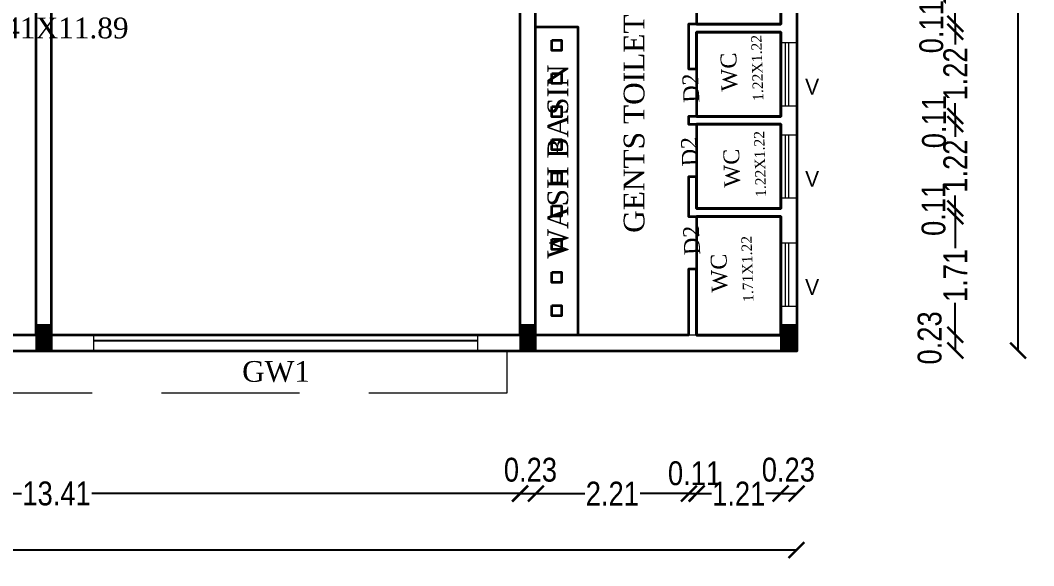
# Model space of a CAD drawing. Header units: metres. Extents: x 43 to 977, y 102 to 459.
# Drawn here: x 819.85 to 834.51, y 136.76 to 144.65 of the extents above; entities that cross this region are included whole.
import ezdxf

# ---------------------------------------------------------------- set-up
doc = ezdxf.new("R2010")
doc.units = ezdxf.units.M
doc.header["$MEASUREMENT"] = 0
doc.header["$PDMODE"] = 3
doc.linetypes.add('HIDDEN', pattern=[0.375, 0.25, -0.125])
doc.layers.get('0').update_dxf_attribs({"lineweight": 0})
doc.layers.get('Defpoints').update_dxf_attribs({"lineweight": 0})
for name, color, linetype, lineweight in [('BLK_1_FLR_3_BLT_UP_AREA', 4, 'Continuous', 35), ('BLK_1_FLR_3_CARPET_AREA', 10, 'Continuous', 35), ('BLK_1_FLR_3_WASH', 4, 'Continuous', 35), ('BLK_1_FLR_3_WATER_CLOSET', 4, 'Continuous', 35), ('Column', 1, 'Continuous', 0), ('DOOR', 1, 'Continuous', 0), ('ELEV', 2, 'Continuous', 0), ('fence', 15, 'Continuous', 0), ('hatch', 7, 'Continuous', 0), ('TEXT', 130, 'Continuous', 0), ('WALL', 7, 'Continuous', 0), ('WIN', 13, 'Continuous', 0)]:
    doc.layers.add(name, color=color, linetype=linetype, lineweight=lineweight)
doc.styles.add('ARIAL NARROW', font='')
doc.styles.add('style2', font='romantic.ttf')
doc.styles.add('visa', font='swissc.ttf')
doc.styles.get('ARIAL NARROW').set_extended_font_data('Lydian BT')
doc.dimstyles.new('o3', dxfattribs={"dimscale": 0.23, "dimtxt": 0.9, "dimasz": 1, "dimexe": 5, "dimexo": 9, "dimgap": 0.23, "dimtad": 0, "dimzin": 3, "dimdsep": 46, "dimtxsty": 'visa', "dimblk": 'ARCHTICK', "dimcen": 0.09, "dimse1": 1, "dimse2": 1, "dimclrd": 7, "dimclre": 256, "dimclrt": 7, "dimadec": 0, "dimazin": 0, "dimtfac": 0.23, "dimtofl": 0, "dimtmove": 2, "dimatfit": 1, "dimldrblk": 'ARCHTICK', "dimfxl": 0, "dimtolj": 1, "dimtzin": 0, "dimarcsym": 0})

# ---------------------------------------------------------------- blocks, each defined once
blk = doc.blocks.new('_ArchTick')
at = {"color": 0, "const_width": 0.15}
blk.add_lwpolyline([(-0.5, -0.5), (0.5, 0.5)], dxfattribs=at)
blk = doc.blocks.new('*D63')
at = {"layer": 'Defpoints', "color": 0, "lineweight": 30}
for p in [(813.666, 140.748), (827.079, 140.748), (827.079, 137.802)]:
    blk.add_point(p, dxfattribs=at)
at = {"layer": 'WALL', "color": 7, "lineweight": -2}
for p, q in [((813.666, 137.802), (819.864, 137.802)), ((827.079, 137.802), (820.881, 137.802))]:
    blk.add_line(p, q, dxfattribs=at)
at = {"layer": 'WALL', "color": 7, "lineweight": -2, "xscale": 0.23, "yscale": 0.23, "zscale": 0.23, "rotation": 180}
blk.add_blockref('_ArchTick', (813.666, 137.802), dxfattribs=at)
at = {"layer": 'WALL', "color": 7, "lineweight": -2, "xscale": 0.23, "yscale": 0.23, "zscale": 0.23}
blk.add_blockref('_ArchTick', (827.079, 137.802), dxfattribs=at)
at = {"layer": 'WALL', "color": 7, "insert": (820.372, 137.802), "char_height": 0.345, "attachment_point": 5, "style": 'visa'}
blk.add_mtext('\\A1;13.41', dxfattribs=at)
blk = doc.blocks.new('*D64')
at = {"layer": 'Defpoints', "color": 0, "lineweight": 30}
for p in [(827.079, 140.748), (827.308, 140.748), (827.308, 137.802)]:
    blk.add_point(p, dxfattribs=at)
at = {"layer": 'WALL', "color": 7, "lineweight": -2}
blk.add_line((827.079, 137.802), (827.308, 137.802), dxfattribs=at)
at = {"layer": 'WALL', "color": 7, "lineweight": -2, "xscale": 0.23, "yscale": 0.23, "zscale": 0.23, "rotation": 180}
blk.add_blockref('_ArchTick', (827.079, 137.802), dxfattribs=at)
at = {"layer": 'WALL', "color": 7, "lineweight": -2, "xscale": 0.23, "yscale": 0.23, "zscale": 0.23}
blk.add_blockref('_ArchTick', (827.308, 137.802), dxfattribs=at)
at = {"layer": 'WALL', "color": 7, "insert": (827.229, 138.145), "char_height": 0.345, "attachment_point": 5, "style": 'visa'}
blk.add_mtext('\\A1;0.23', dxfattribs=at)
blk = doc.blocks.new('*D65')
at = {"layer": 'Defpoints', "color": 0, "lineweight": 30}
for p in [(827.308, 140.748), (829.521, 140.436), (829.521, 137.802)]:
    blk.add_point(p, dxfattribs=at)
at = {"layer": 'WALL', "color": 7, "lineweight": -2}
for p, q in [((827.308, 137.802), (828.014, 137.802)), ((829.521, 137.802), (828.815, 137.802))]:
    blk.add_line(p, q, dxfattribs=at)
at = {"layer": 'WALL', "color": 7, "lineweight": -2, "xscale": 0.23, "yscale": 0.23, "zscale": 0.23, "rotation": 180}
blk.add_blockref('_ArchTick', (827.308, 137.802), dxfattribs=at)
at = {"layer": 'WALL', "color": 7, "lineweight": -2, "xscale": 0.23, "yscale": 0.23, "zscale": 0.23}
blk.add_blockref('_ArchTick', (829.521, 137.802), dxfattribs=at)
at = {"layer": 'WALL', "color": 7, "insert": (828.414, 137.802), "char_height": 0.345, "attachment_point": 5, "style": 'visa'}
blk.add_mtext('\\A1;2.21', dxfattribs=at)
blk = doc.blocks.new('*D66')
at = {"layer": 'Defpoints', "color": 0, "lineweight": 30}
for p in [(829.521, 140.436), (829.635, 140.436), (829.635, 137.802)]:
    blk.add_point(p, dxfattribs=at)
at = {"layer": 'WALL', "color": 7, "lineweight": -2}
blk.add_line((829.521, 137.802), (829.635, 137.802), dxfattribs=at)
at = {"layer": 'WALL', "color": 7, "lineweight": -2, "xscale": 0.23, "yscale": 0.23, "zscale": 0.23, "rotation": 180}
blk.add_blockref('_ArchTick', (829.521, 137.802), dxfattribs=at)
at = {"layer": 'WALL', "color": 7, "lineweight": -2, "xscale": 0.23, "yscale": 0.23, "zscale": 0.23}
blk.add_blockref('_ArchTick', (829.635, 137.802), dxfattribs=at)
at = {"layer": 'WALL', "color": 7, "insert": (829.603, 138.094), "char_height": 0.345, "attachment_point": 5, "style": 'visa'}
blk.add_mtext('\\A1;0.11', dxfattribs=at)
blk = doc.blocks.new('*D67')
at = {"layer": 'Defpoints', "color": 0, "lineweight": 30}
for p in [(829.635, 140.436), (830.85, 140.436), (830.85, 137.802)]:
    blk.add_point(p, dxfattribs=at)
at = {"layer": 'WALL', "color": 7, "lineweight": -2}
for p, q in [((829.635, 137.802), (829.849, 137.802)), ((830.85, 137.802), (830.637, 137.802))]:
    blk.add_line(p, q, dxfattribs=at)
at = {"layer": 'WALL', "color": 7, "lineweight": -2, "xscale": 0.23, "yscale": 0.23, "zscale": 0.23, "rotation": 180}
blk.add_blockref('_ArchTick', (829.635, 137.802), dxfattribs=at)
at = {"layer": 'WALL', "color": 7, "lineweight": -2, "xscale": 0.23, "yscale": 0.23, "zscale": 0.23}
blk.add_blockref('_ArchTick', (830.85, 137.802), dxfattribs=at)
at = {"layer": 'WALL', "color": 7, "insert": (830.243, 137.802), "char_height": 0.345, "attachment_point": 5, "style": 'visa'}
blk.add_mtext('\\A1;1.21', dxfattribs=at)
blk = doc.blocks.new('*D68')
at = {"layer": 'Defpoints', "color": 0, "lineweight": 30}
for p in [(830.85, 140.436), (831.079, 140.436), (831.079, 137.802)]:
    blk.add_point(p, dxfattribs=at)
at = {"layer": 'WALL', "color": 7, "lineweight": -2}
blk.add_line((830.85, 137.802), (831.079, 137.802), dxfattribs=at)
at = {"layer": 'WALL', "color": 7, "lineweight": -2, "xscale": 0.23, "yscale": 0.23, "zscale": 0.23, "rotation": 180}
blk.add_blockref('_ArchTick', (830.85, 137.802), dxfattribs=at)
at = {"layer": 'WALL', "color": 7, "lineweight": -2, "xscale": 0.23, "yscale": 0.23, "zscale": 0.23}
blk.add_blockref('_ArchTick', (831.079, 137.802), dxfattribs=at)
at = {"layer": 'WALL', "color": 7, "insert": (830.961, 138.146), "char_height": 0.345, "attachment_point": 5, "style": 'visa'}
blk.add_mtext('\\A1;0.23', dxfattribs=at)
blk = doc.blocks.new('*D69')
at = {"layer": 'Defpoints', "color": 0, "lineweight": 30}
for p in [(760.209, 140.534), (831.079, 140.301), (831.079, 136.985)]:
    blk.add_point(p, dxfattribs=at)
at = {"layer": 'WALL', "color": 7, "lineweight": -2}
for p, q in [((760.209, 136.985), (795.098, 136.985)), ((831.079, 136.985), (796.191, 136.985))]:
    blk.add_line(p, q, dxfattribs=at)
at = {"layer": 'WALL', "color": 7, "lineweight": -2, "xscale": 0.23, "yscale": 0.23, "zscale": 0.23, "rotation": 180}
blk.add_blockref('_ArchTick', (760.209, 136.985), dxfattribs=at)
at = {"layer": 'WALL', "color": 7, "lineweight": -2, "xscale": 0.23, "yscale": 0.23, "zscale": 0.23}
blk.add_blockref('_ArchTick', (831.079, 136.985), dxfattribs=at)
at = {"layer": 'WALL', "color": 7, "insert": (795.644, 136.985), "char_height": 0.345, "attachment_point": 5, "style": 'visa'}
blk.add_mtext('\\A1;70.87', dxfattribs=at)
blk = doc.blocks.new('*D126')
at = {"layer": 'Defpoints', "color": 0, "lineweight": 30}
for p in [(830.676, 145.813), (830.676, 144.594), (833.376, 144.594)]:
    blk.add_point(p, dxfattribs=at)
at = {"layer": 'WALL', "color": 7, "lineweight": -2}
for p, q in [((833.376, 145.813), (833.376, 145.628)), ((833.376, 144.594), (833.376, 144.779))]:
    blk.add_line(p, q, dxfattribs=at)
at = {"layer": 'WALL', "color": 7, "lineweight": -2, "xscale": 0.23, "yscale": 0.23, "zscale": 0.23}
for p, rotation in [((833.376, 145.813), 90), ((833.376, 144.594), 270)]:
    blk.add_blockref('_ArchTick', p, dxfattribs=dict(at, rotation=rotation))
at = {"layer": 'WALL', "color": 7, "insert": (833.376, 145.203), "char_height": 0.345, "attachment_point": 5, "rotation": 90, "style": 'visa'}
blk.add_mtext('\\A1;1.22', dxfattribs=at)
blk = doc.blocks.new('*D127')
at = {"layer": 'Defpoints', "color": 0, "lineweight": 30}
for p in [(830.676, 144.594), (830.676, 144.48), (833.376, 144.48)]:
    blk.add_point(p, dxfattribs=at)
at = {"layer": 'WALL', "color": 7, "lineweight": -2}
blk.add_line((833.376, 144.594), (833.376, 144.48), dxfattribs=at)
at = {"layer": 'WALL', "color": 7, "lineweight": -2, "xscale": 0.23, "yscale": 0.23, "zscale": 0.23}
for p, rotation in [((833.376, 144.594), 90), ((833.376, 144.48), 270)]:
    blk.add_blockref('_ArchTick', p, dxfattribs=dict(at, rotation=rotation))
at = {"layer": 'WALL', "color": 7, "insert": (833.031, 144.553), "char_height": 0.345, "attachment_point": 5, "rotation": 90, "style": 'visa'}
blk.add_mtext('\\A1;0.11', dxfattribs=at)
blk = doc.blocks.new('*D128')
at = {"layer": 'Defpoints', "color": 0, "lineweight": 30}
for p in [(830.676, 144.48), (830.676, 143.261), (833.376, 143.261)]:
    blk.add_point(p, dxfattribs=at)
at = {"layer": 'WALL', "color": 7, "lineweight": -2}
for p, q in [((833.376, 144.48), (833.376, 144.295)), ((833.376, 143.261), (833.376, 143.446))]:
    blk.add_line(p, q, dxfattribs=at)
at = {"layer": 'WALL', "color": 7, "lineweight": -2, "xscale": 0.23, "yscale": 0.23, "zscale": 0.23}
for p, rotation in [((833.376, 144.48), 90), ((833.376, 143.261), 270)]:
    blk.add_blockref('_ArchTick', p, dxfattribs=dict(at, rotation=rotation))
at = {"layer": 'WALL', "color": 7, "insert": (833.376, 143.87), "char_height": 0.345, "attachment_point": 5, "rotation": 90, "style": 'visa'}
blk.add_mtext('\\A1;1.22', dxfattribs=at)
blk = doc.blocks.new('*D129')
at = {"layer": 'Defpoints', "color": 0, "lineweight": 30}
for p in [(830.676, 143.261), (830.676, 143.146), (833.376, 143.146)]:
    blk.add_point(p, dxfattribs=at)
at = {"layer": 'WALL', "color": 7, "lineweight": -2}
blk.add_line((833.376, 143.261), (833.376, 143.146), dxfattribs=at)
at = {"layer": 'WALL', "color": 7, "lineweight": -2, "xscale": 0.23, "yscale": 0.23, "zscale": 0.23}
for p, rotation in [((833.376, 143.261), 90), ((833.376, 143.146), 270)]:
    blk.add_blockref('_ArchTick', p, dxfattribs=dict(at, rotation=rotation))
at = {"layer": 'WALL', "color": 7, "insert": (833.07, 143.18), "char_height": 0.345, "attachment_point": 5, "rotation": 90, "style": 'visa'}
blk.add_mtext('\\A1;0.11', dxfattribs=at)
blk = doc.blocks.new('*D130')
at = {"layer": 'Defpoints', "color": 0, "lineweight": 30}
for p in [(830.676, 143.146), (830.676, 141.927), (833.376, 141.927)]:
    blk.add_point(p, dxfattribs=at)
at = {"layer": 'WALL', "color": 7, "lineweight": -2}
for p, q in [((833.376, 143.146), (833.376, 142.961)), ((833.376, 141.927), (833.376, 142.112))]:
    blk.add_line(p, q, dxfattribs=at)
at = {"layer": 'WALL', "color": 7, "lineweight": -2, "xscale": 0.23, "yscale": 0.23, "zscale": 0.23}
for p, rotation in [((833.376, 143.146), 90), ((833.376, 141.927), 270)]:
    blk.add_blockref('_ArchTick', p, dxfattribs=dict(at, rotation=rotation))
at = {"layer": 'WALL', "color": 7, "insert": (833.376, 142.537), "char_height": 0.345, "attachment_point": 5, "rotation": 90, "style": 'visa'}
blk.add_mtext('\\A1;1.22', dxfattribs=at)
blk = doc.blocks.new('*D131')
at = {"layer": 'Defpoints', "color": 0, "lineweight": 30}
for p in [(830.676, 141.927), (830.676, 141.813), (833.376, 141.813)]:
    blk.add_point(p, dxfattribs=at)
at = {"layer": 'WALL', "color": 7, "lineweight": -2}
blk.add_line((833.376, 141.927), (833.376, 141.813), dxfattribs=at)
at = {"layer": 'WALL', "color": 7, "lineweight": -2, "xscale": 0.23, "yscale": 0.23, "zscale": 0.23}
for p, rotation in [((833.376, 141.927), 90), ((833.376, 141.813), 270)]:
    blk.add_blockref('_ArchTick', p, dxfattribs=dict(at, rotation=rotation))
at = {"layer": 'WALL', "color": 7, "insert": (833.063, 141.912), "char_height": 0.345, "attachment_point": 5, "rotation": 90, "style": 'visa'}
blk.add_mtext('\\A1;0.11', dxfattribs=at)
blk = doc.blocks.new('*D132')
at = {"layer": 'Defpoints', "color": 0, "lineweight": 30}
for p in [(830.676, 141.813), (830.676, 140.099), (833.376, 140.099)]:
    blk.add_point(p, dxfattribs=at)
at = {"layer": 'WALL', "color": 7, "lineweight": -2}
for p, q in [((833.376, 141.813), (833.376, 141.35)), ((833.376, 140.099), (833.376, 140.562))]:
    blk.add_line(p, q, dxfattribs=at)
at = {"layer": 'WALL', "color": 7, "lineweight": -2, "xscale": 0.23, "yscale": 0.23, "zscale": 0.23}
for p, rotation in [((833.376, 141.813), 90), ((833.376, 140.099), 270)]:
    blk.add_blockref('_ArchTick', p, dxfattribs=dict(at, rotation=rotation))
at = {"layer": 'WALL', "color": 7, "insert": (833.376, 140.956), "char_height": 0.345, "attachment_point": 5, "rotation": 90, "style": 'visa'}
blk.add_mtext('\\A1;1.71', dxfattribs=at)
blk = doc.blocks.new('*D133')
at = {"layer": 'Defpoints', "color": 0, "lineweight": 30}
for p in [(830.676, 140.099), (830.676, 139.87), (833.376, 139.87)]:
    blk.add_point(p, dxfattribs=at)
at = {"layer": 'WALL', "color": 7, "lineweight": -2}
blk.add_line((833.376, 140.099), (833.376, 139.87), dxfattribs=at)
at = {"layer": 'WALL', "color": 7, "lineweight": -2, "xscale": 0.23, "yscale": 0.23, "zscale": 0.23}
for p, rotation in [((833.376, 140.099), 90), ((833.376, 139.87), 270)]:
    blk.add_blockref('_ArchTick', p, dxfattribs=dict(at, rotation=rotation))
at = {"layer": 'WALL', "color": 7, "insert": (833.007, 140.053), "char_height": 0.345, "attachment_point": 5, "rotation": 90, "style": 'visa'}
blk.add_mtext('\\A1;0.23', dxfattribs=at)
blk = doc.blocks.new('*D134')
at = {"layer": 'Defpoints', "color": 0, "lineweight": 30}
for p in [(830.852, 178.189), (830.676, 139.87), (834.285, 139.87)]:
    blk.add_point(p, dxfattribs=at)
at = {"layer": 'WALL', "color": 7, "lineweight": -2}
for p, q in [((834.285, 178.189), (834.285, 159.576)), ((834.285, 139.87), (834.285, 158.483))]:
    blk.add_line(p, q, dxfattribs=at)
at = {"layer": 'WALL', "color": 7, "lineweight": -2, "xscale": 0.23, "yscale": 0.23, "zscale": 0.23}
for p, rotation in [((834.285, 178.189), 90), ((834.285, 139.87), 270)]:
    blk.add_blockref('_ArchTick', p, dxfattribs=dict(at, rotation=rotation))
at = {"layer": 'WALL', "color": 7, "insert": (834.285, 159.03), "char_height": 0.345, "attachment_point": 5, "rotation": 90, "style": 'visa'}
blk.add_mtext('\\A1;38.32', dxfattribs=at)

msp = doc.modelspace()

# ---------------------------------------------------------------- hatches: boundary and pattern name
at = {"layer": 'hatch'}
h = msp.add_hatch(dxfattribs=at)
h.set_pattern_fill('ANSI31', color=256, scale=0.025396, style=0)
h.set_pattern_definition([(45, (-4619.0218052, 1805.6072747), (-0.0022447263868, 0.0022447263868), [])])
h.paths.add_polyline_path([(820.30421, 140.24657), (820.07564, 140.24657), (820.07564, 139.86563), (820.30421, 139.86563)])
h = msp.add_hatch(dxfattribs=at)
h.set_pattern_fill('ANSI31', color=256, scale=0.025396, style=0)
h.set_pattern_definition([(45, (-4612.0184667, 1805.6072747), (-0.0022447263868, 0.0022447263868), [])])
h.paths.add_polyline_path([(827.30755, 140.24657), (827.07898, 140.24657), (827.07898, 139.86563), (827.30755, 139.86563)])
h = msp.add_hatch(dxfattribs=at)
h.set_pattern_fill('ANSI31', color=256, scale=0.025396, style=0)
h.set_pattern_definition([(45, (-4608.247134, 1805.6072747), (-0.0022447263868, 0.0022447263868), [])])
h.paths.add_polyline_path([(831.07888, 140.24657), (830.85032, 140.24657), (830.85032, 139.86563), (831.07888, 139.86563)])

# ---------------------------------------------------------------- linework, layer by layer
at = {"layer": 'BLK_1_FLR_3_BLT_UP_AREA', "color": 26, "lineweight": 35}
msp.add_lwpolyline([(827.72315, 192.00623), (828.04232, 191.04238), (828.34945, 190.07463), (828.64451, 189.10312), (828.92743, 188.12802), (829.19819, 187.14946), (829.45673, 186.16761), (829.70302, 185.18261), (829.93701, 184.19462), (830.15868, 183.2038), (830.36799, 182.21028), (830.74939, 180.21582), (830.92143, 179.21518), (830.98658, 178.81537), (831.08098, 178.21247), (831.08261, 139.86355), (760.21154, 139.86355)], dxfattribs=at)
at = {"layer": 'BLK_1_FLR_3_CARPET_AREA', "color": 15, "lineweight": 35, "ltscale": 20}
for points in [[(820.07148, 152.20817), (820.07148, 140.09419), (813.9764, 140.09419)], [(827.07482, 151.9796), (827.07482, 140.09419), (820.30005, 140.09419), (820.30005, 152.20817)], [(830.85032, 145.80833), (830.85032, 144.58932), (829.51702, 144.58932), (829.51702, 143.94171), (829.6313, 143.94171), (829.6313, 144.47503), (830.85032, 144.47503), (830.85032, 143.25602), (829.51702, 143.25602), (829.51702, 143.14173), (830.85032, 143.14173), (830.85032, 141.92272), (829.6313, 141.92272), (829.6313, 142.37985), (829.51702, 142.37985), (829.51702, 141.80843), (830.85032, 141.80843), (830.85032, 140.09419), (829.6313, 140.09419), (829.6313, 141.04655), (829.51702, 141.04655), (829.51702, 140.09419), (827.30339, 140.09419), (827.30339, 152.20817)]]:
    msp.add_lwpolyline(points, dxfattribs=at)
at = {"layer": 'BLK_1_FLR_3_WASH', "color": 55, "lineweight": 35, "ltscale": 20}
msp.add_lwpolyline([(827.30339, 144.55273), (827.9129, 144.55273), (827.9129, 140.09419), (827.30339, 140.09419)], close=True, dxfattribs=at)
at = {"layer": 'BLK_1_FLR_3_WASH', "color": 60, "lineweight": 35}
for points in [[(827.53914, 144.35823), (827.67714, 144.35823), (827.67714, 144.20972), (827.53914, 144.20972)], [(827.53914, 143.87875), (827.67714, 143.87875), (827.67714, 143.73023), (827.53914, 143.73023)], [(827.53914, 143.39926), (827.67714, 143.39926), (827.67714, 143.25074), (827.53914, 143.25074)], [(827.53914, 142.91977), (827.67714, 142.91977), (827.67714, 142.77126), (827.53914, 142.77126)], [(827.53914, 142.44029), (827.67714, 142.44029), (827.67714, 142.29177), (827.53914, 142.29177)], [(827.53914, 141.9608), (827.67714, 141.9608), (827.67714, 141.81228), (827.53914, 141.81228)], [(827.53914, 141.48131), (827.67714, 141.48131), (827.67714, 141.3328), (827.53914, 141.3328)], [(827.53914, 141.00183), (827.67714, 141.00183), (827.67714, 140.85331), (827.53914, 140.85331)], [(827.53914, 140.52234), (827.67714, 140.52234), (827.67714, 140.37382), (827.53914, 140.37382)]]:
    msp.add_lwpolyline(points, close=True, dxfattribs=at)
at = {"layer": 'BLK_1_FLR_3_WATER_CLOSET', "color": 1, "lineweight": 35, "ltscale": 20}
for points in [[(830.85032, 145.80833), (829.6313, 145.80833), (829.6313, 144.58932), (830.85032, 144.58932)], [(830.85032, 144.47503), (829.6313, 144.47503), (829.6313, 143.25602), (830.85032, 143.25602)], [(830.85032, 143.14173), (829.6313, 143.14173), (829.6313, 141.92272), (830.85032, 141.92272)], [(830.85032, 141.80843), (829.6313, 141.80843), (829.6313, 140.09419), (830.85032, 140.09419)]]:
    msp.add_lwpolyline(points, close=True, dxfattribs=at)
at = {"layer": 'Column'}
for points in [[(820.07564, 140.24657), (820.30421, 140.24657), (820.30421, 139.86563), (820.07564, 139.86563)], [(827.07898, 140.24657), (827.30755, 140.24657), (827.30755, 139.86563), (827.07898, 139.86563)], [(830.85032, 140.24657), (831.07888, 140.24657), (831.07888, 139.86563), (830.85032, 139.86563)]]:
    msp.add_lwpolyline(points, close=True, dxfattribs=at)
at = {"layer": 'DOOR', "color": 2, "ltscale": 20}
for p, q in [((831.07888, 144.32028), (830.85032, 144.32028)), ((830.85032, 143.41077), (831.07888, 143.41077)), ((831.07888, 142.98698), (830.85032, 142.98698)), ((830.85032, 142.07747), (831.07888, 142.07747)), ((831.07888, 141.42249), (830.85032, 141.42249)), ((830.85032, 140.51298), (831.07888, 140.51298))]:
    msp.add_line(p, q, dxfattribs=at)
at = {"layer": 'ELEV', "linetype": 'HIDDEN', "ltscale": 10}
for p, q in [((830.85032, 144.32028), (830.85032, 143.41077)), ((830.91381, 144.32028), (830.91381, 143.41077)), ((830.9646, 144.32028), (830.9646, 143.41077)), ((831.07888, 144.32028), (831.07888, 143.41077)), ((830.85032, 142.98698), (830.85032, 142.07747)), ((830.91381, 142.98698), (830.91381, 142.07747)), ((830.9646, 142.98698), (830.9646, 142.07747)), ((831.07888, 142.98698), (831.07888, 142.07747)), ((830.85032, 141.42249), (830.85032, 140.51298)), ((830.91381, 141.42249), (830.91381, 140.51298)), ((830.9646, 141.42249), (830.9646, 140.51298)), ((831.07888, 141.42249), (831.07888, 140.51298))]:
    msp.add_line(p, q, dxfattribs=at)
at = {"layer": 'fence', "linetype": 'HIDDEN', "ltscale": 8}
msp.add_line((826.88851, 139.25612), (760.20944, 139.25612), dxfattribs=at)
at = {"layer": 'WALL'}
for p, q in [((831.07888, 139.87026), (831.07888, 178.21395)), ((827.30755, 139.86563), (827.30755, 152.20817)), ((827.07898, 140.09419), (827.07898, 151.9796)), ((830.85032, 144.58932), (830.85032, 147.25591)), ((827.91706, 144.55273), (827.30755, 144.55273)), ((827.91706, 140.09419), (827.91706, 144.55273)), ((830.85032, 144.58932), (829.52118, 144.58932)), ((829.52118, 144.47503), (829.52118, 144.58932)), ((829.52118, 143.94171), (829.52118, 144.47503)), ((830.85032, 144.47503), (829.63546, 144.47503)), ((829.63546, 143.94171), (829.63546, 144.47503)), ((830.85032, 143.25602), (830.85032, 144.47503)), ((829.63546, 143.94171), (829.52118, 143.94171)), ((830.85032, 143.25602), (829.52118, 143.25602)), ((829.52118, 143.14173), (829.52118, 143.25602)), ((830.85032, 143.14173), (829.52118, 143.14173)), ((830.85032, 141.92272), (830.85032, 143.14173)), ((829.63546, 142.37985), (829.52118, 142.37985)), ((829.52118, 141.80843), (829.52118, 142.37985)), ((829.63546, 141.92272), (829.63546, 142.37985)), ((830.85032, 141.80843), (829.52118, 141.80843)), ((830.85032, 141.92272), (829.63546, 141.92272)), ((830.85032, 139.87026), (830.85032, 141.80843)), ((829.63546, 141.04655), (829.52118, 141.04655)), ((829.52118, 140.09419), (829.52118, 141.04655)), ((829.63546, 140.09419), (829.63546, 141.04655)), ((830.85032, 140.09419), (830.85032, 140.73712)), ((831.07888, 140.73712), (831.07888, 139.86563)), ((820.07564, 140.09419), (818.90621, 140.09419)), ((820.91372, 140.09419), (820.30421, 140.09419)), ((820.91372, 139.86563), (820.91372, 140.09419)), ((827.07898, 140.09419), (826.46947, 140.09419)), ((826.46947, 139.86563), (826.46947, 140.09419)), ((830.85032, 140.09419), (827.30755, 140.09419)), ((827.50559, 140.09419), (827.30755, 140.09419)), ((820.91372, 139.86563), (818.90621, 139.86563)), ((827.30755, 139.86563), (826.46947, 139.86563)), ((831.07888, 139.86563), (827.07898, 139.86563))]:
    msp.add_line(p, q, dxfattribs=at)
at = {"layer": 'WALL', "ltscale": 20}
msp.add_line((826.88851, 139.86563), (826.88851, 139.25612), dxfattribs=at)
at = {"layer": 'WIN', "color": 7}
for p, q in [((820.91372, 140.09419), (826.46947, 140.09419)), ((826.46947, 139.86563), (820.91372, 139.86563))]:
    msp.add_line(p, q, dxfattribs=at)
at = {"layer": 'WIN', "const_width": 0.0254}
msp.add_lwpolyline([(820.91372, 140.01332), (826.46947, 140.01332)], dxfattribs=at)

# ---------------------------------------------------------------- texts
at = {"layer": 'TEXT', "color": 4, "style": 'style2'}
for s, p in [('13.41X11.89', (819.04783, 144.38476)), ('GW1', (823.05749, 139.41839))]:
    msp.add_text(s, height=0.3, dxfattribs=at).set_placement(p)
for s, height, rotation, p in [('GENTS TOILET', 0.3, 90, (828.87786, 141.57204)), ('1.22X1.22', 0.15, 91.74021, (830.59925, 143.48109)), ('WC', 0.23, 91.74021, (830.22416, 143.62226)), ('WASH BASIN', 0.3, 90, (827.77528, 141.2002)), ('D2', 0.23, 93.234034, (829.67581, 143.46078)), ('1.22X1.22', 0.15, 91.74021, (830.63961, 142.09206)), ('D2', 0.23, 93.234034, (829.65581, 142.54248)), ('WC', 0.23, 91.74021, (830.26452, 142.23323)), ('D2', 0.23, 93.234034, (829.68717, 141.25918)), ('1.71X1.22', 0.15, 91.74021, (830.45713, 140.57415)), ('WC', 0.23, 91.74021, (830.08204, 140.71532))]:
    msp.add_text(s, height=height, rotation=rotation, dxfattribs=at).set_placement(p)
at = {"layer": 'TEXT', "style": 'ARIAL NARROW'}
for p in [(831.20316, 143.57268), (831.20316, 142.23938), (831.20316, 140.67489)]:
    msp.add_text('V', height=0.22857, dxfattribs=at).set_placement(p)

# ---------------------------------------------------------------- dimensions: what is measured, and where the dimension line sits
at = {"layer": 'WALL'}
for base, p1, p2, picture, middle in [((834.28494, 139.87026), (830.85222, 178.18876), (830.6765, 139.87026), '*D134', (834.28494, 159.02951)), ((833.37591, 144.59395), (830.6765, 145.81297), (830.6765, 144.59395), '*D126', (833.37591, 145.20346)), ((833.37591, 143.26065), (830.6765, 144.47967), (830.6765, 143.26065), '*D128', (833.37591, 143.87016)), ((833.37591, 141.92735), (830.6765, 143.14637), (830.6765, 141.92735), '*D130', (833.37591, 142.53686)), ((833.37591, 140.09883), (830.6765, 141.81307), (830.6765, 140.09883), '*D132', (833.37591, 140.95595))]:
    dim = msp.add_linear_dim(base=base, p1=p1, p2=p2, angle=90, dimstyle='o3', override={"dimtxt": 1.5, "dimpost": '\\X'}, dxfattribs=at)
    dim.commit()
    dim.dimension.update_dxf_attribs({"geometry": picture, "text_midpoint": middle})
for base, p1, p2, picture, middle in [((833.37591, 144.47967), (830.6765, 144.59395), (830.6765, 144.47967), '*D127', (833.03089, 144.55285)), ((833.37591, 143.14637), (830.6765, 143.26065), (830.6765, 143.14637), '*D129', (833.06957, 143.17955)), ((833.37591, 141.81307), (830.6765, 141.92735), (830.6765, 141.81307), '*D131', (833.06327, 141.91243)), ((833.37591, 139.87026), (830.6765, 140.09883), (830.6765, 139.87026), '*D133', (833.00741, 140.05293))]:
    dim = msp.add_linear_dim(base=base, p1=p1, p2=p2, angle=90, dimstyle='o3', override={"dimtxt": 1.5, "dimpost": '\\X'}, dxfattribs=at)
    dim.commit()
    dim.dimension.update_dxf_attribs({"geometry": picture, "text_midpoint": middle, "dimtype": 160})
for base, p1, p2, picture, middle in [((827.07898, 137.80231), (813.66581, 140.74773), (827.07898, 140.74773), '*D63', (820.3724, 137.80231)), ((829.52118, 137.80231), (827.30755, 140.74773), (829.52118, 140.43628), '*D65', (828.41436, 137.80231)), ((831.07888, 136.98542), (760.20944, 140.53413), (831.07888, 140.30137), '*D69', (795.64416, 136.98542)), ((830.85032, 137.80231), (829.63546, 140.43628), (830.85032, 140.43628), '*D67', (830.24289, 137.80231))]:
    dim = msp.add_linear_dim(base=base, p1=p1, p2=p2, dimstyle='o3', override={"dimtxt": 1.5, "dimpost": '\\X'}, dxfattribs=at)
    dim.commit()
    dim.dimension.update_dxf_attribs({"geometry": picture, "text_midpoint": middle})
for base, p1, p2, picture, middle in [((827.30755, 137.80231), (827.07898, 140.74773), (827.30755, 140.74773), '*D64', (827.22874, 138.14543)), ((829.63546, 137.80231), (829.52118, 140.43628), (829.63546, 140.43628), '*D66', (829.60297, 138.09357)), ((831.07888, 137.80231), (830.85032, 140.43628), (831.07888, 140.43628), '*D68', (830.96136, 138.1465))]:
    dim = msp.add_linear_dim(base=base, p1=p1, p2=p2, dimstyle='o3', override={"dimtxt": 1.5, "dimpost": '\\X'}, dxfattribs=at)
    dim.commit()
    dim.dimension.update_dxf_attribs({"geometry": picture, "text_midpoint": middle, "dimtype": 160})

doc.saveas('drawing.dxf')
